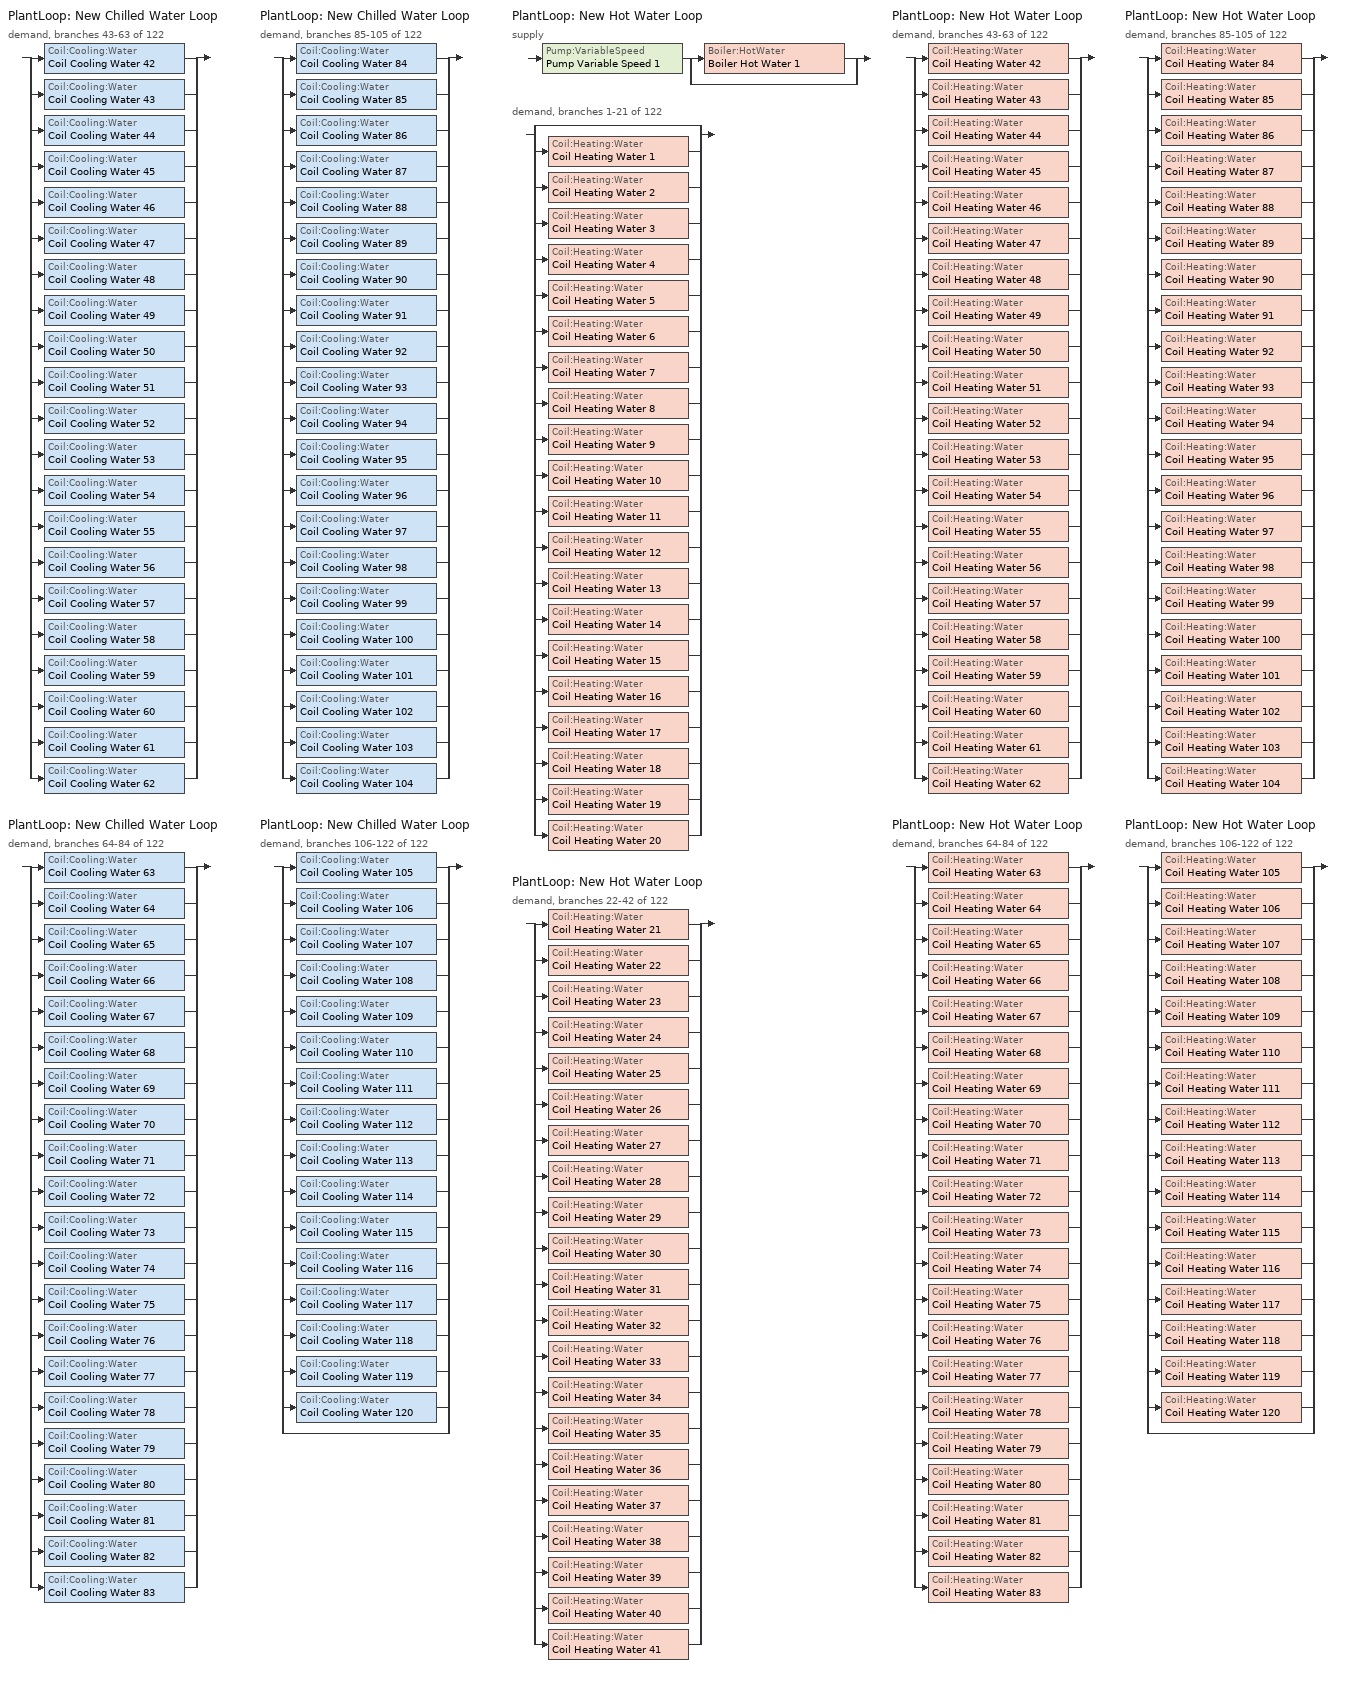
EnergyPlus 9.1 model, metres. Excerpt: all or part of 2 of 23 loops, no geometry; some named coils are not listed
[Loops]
PlantLoop 'New Chilled Water Loop'
 demand, branches 43-63 of 122: split
  | Coil:Cooling:Water 'Coil Cooling Water 42'
  | Coil:Cooling:Water 'Coil Cooling Water 43'
  | Coil:Cooling:Water 'Coil Cooling Water 44'
  | Coil:Cooling:Water 'Coil Cooling Water 45'
  | Coil:Cooling:Water 'Coil Cooling Water 46'
  | Coil:Cooling:Water 'Coil Cooling Water 47'
  | Coil:Cooling:Water 'Coil Cooling Water 48'
  | Coil:Cooling:Water 'Coil Cooling Water 49'
  | Coil:Cooling:Water 'Coil Cooling Water 50'
  | Coil:Cooling:Water 'Coil Cooling Water 51'
  | Coil:Cooling:Water 'Coil Cooling Water 52'
  | Coil:Cooling:Water 'Coil Cooling Water 53'
  | Coil:Cooling:Water 'Coil Cooling Water 54'
  | Coil:Cooling:Water 'Coil Cooling Water 55'
  | Coil:Cooling:Water 'Coil Cooling Water 56'
  | Coil:Cooling:Water 'Coil Cooling Water 57'
  | Coil:Cooling:Water 'Coil Cooling Water 58'
  | Coil:Cooling:Water 'Coil Cooling Water 59'
  | Coil:Cooling:Water 'Coil Cooling Water 60'
  | Coil:Cooling:Water 'Coil Cooling Water 61'
  | Coil:Cooling:Water 'Coil Cooling Water 62'
PlantLoop 'New Chilled Water Loop'
 demand, branches 64-84 of 122: split
  | Coil:Cooling:Water 'Coil Cooling Water 63'
  | Coil:Cooling:Water 'Coil Cooling Water 64'
  | Coil:Cooling:Water 'Coil Cooling Water 65'
  | Coil:Cooling:Water 'Coil Cooling Water 66'
  | Coil:Cooling:Water 'Coil Cooling Water 67'
  | Coil:Cooling:Water 'Coil Cooling Water 68'
  | Coil:Cooling:Water 'Coil Cooling Water 69'
  | Coil:Cooling:Water 'Coil Cooling Water 70'
  | Coil:Cooling:Water 'Coil Cooling Water 71'
  | Coil:Cooling:Water 'Coil Cooling Water 72'
  | Coil:Cooling:Water 'Coil Cooling Water 73'
  | Coil:Cooling:Water 'Coil Cooling Water 74'
  | Coil:Cooling:Water 'Coil Cooling Water 75'
  | Coil:Cooling:Water 'Coil Cooling Water 76'
  | Coil:Cooling:Water 'Coil Cooling Water 77'
  | Coil:Cooling:Water 'Coil Cooling Water 78'
  | Coil:Cooling:Water 'Coil Cooling Water 79'
  | Coil:Cooling:Water 'Coil Cooling Water 80'
  | Coil:Cooling:Water 'Coil Cooling Water 81'
  | Coil:Cooling:Water 'Coil Cooling Water 82'
  | Coil:Cooling:Water 'Coil Cooling Water 83'
PlantLoop 'New Chilled Water Loop'
 demand, branches 85-105 of 122: split
  | Coil:Cooling:Water 'Coil Cooling Water 84'
  | Coil:Cooling:Water 'Coil Cooling Water 85'
  | Coil:Cooling:Water 'Coil Cooling Water 86'
  | Coil:Cooling:Water 'Coil Cooling Water 87'
  | Coil:Cooling:Water 'Coil Cooling Water 88'
  | Coil:Cooling:Water 'Coil Cooling Water 89'
  | Coil:Cooling:Water 'Coil Cooling Water 90'
  | Coil:Cooling:Water 'Coil Cooling Water 91'
  | Coil:Cooling:Water 'Coil Cooling Water 92'
  | Coil:Cooling:Water 'Coil Cooling Water 93'
  | Coil:Cooling:Water 'Coil Cooling Water 94'
  | Coil:Cooling:Water 'Coil Cooling Water 95'
  | Coil:Cooling:Water 'Coil Cooling Water 96'
  | Coil:Cooling:Water 'Coil Cooling Water 97'
  | Coil:Cooling:Water 'Coil Cooling Water 98'
  | Coil:Cooling:Water 'Coil Cooling Water 99'
  | Coil:Cooling:Water 'Coil Cooling Water 100'
  | Coil:Cooling:Water 'Coil Cooling Water 101'
  | Coil:Cooling:Water 'Coil Cooling Water 102'
  | Coil:Cooling:Water 'Coil Cooling Water 103'
  | Coil:Cooling:Water 'Coil Cooling Water 104'
PlantLoop 'New Chilled Water Loop'
 demand, branches 106-122 of 122: split
  | Coil:Cooling:Water 'Coil Cooling Water 105'
  | Coil:Cooling:Water 'Coil Cooling Water 106'
  | Coil:Cooling:Water 'Coil Cooling Water 107'
  | Coil:Cooling:Water 'Coil Cooling Water 108'
  | Coil:Cooling:Water 'Coil Cooling Water 109'
  | Coil:Cooling:Water 'Coil Cooling Water 110'
  | Coil:Cooling:Water 'Coil Cooling Water 111'
  | Coil:Cooling:Water 'Coil Cooling Water 112'
  | Coil:Cooling:Water 'Coil Cooling Water 113'
  | Coil:Cooling:Water 'Coil Cooling Water 114'
  | Coil:Cooling:Water 'Coil Cooling Water 115'
  | Coil:Cooling:Water 'Coil Cooling Water 116'
  | Coil:Cooling:Water 'Coil Cooling Water 117'
  | Coil:Cooling:Water 'Coil Cooling Water 118'
  | Coil:Cooling:Water 'Coil Cooling Water 119'
  | Coil:Cooling:Water 'Coil Cooling Water 120'
  | bypass
PlantLoop 'New Hot Water Loop'
 supply: Pump:VariableSpeed 'Pump Variable Speed 1' > split
  | Boiler:HotWater 'Boiler Hot Water 1'
  | bypass
 demand, branches 1-21 of 122: split
  | bypass
  | Coil:Heating:Water 'Coil Heating Water 1'
  | Coil:Heating:Water 'Coil Heating Water 2'
  | Coil:Heating:Water 'Coil Heating Water 3'
  | Coil:Heating:Water 'Coil Heating Water 4'
  | Coil:Heating:Water 'Coil Heating Water 5'
  | Coil:Heating:Water 'Coil Heating Water 6'
  | Coil:Heating:Water 'Coil Heating Water 7'
  | Coil:Heating:Water 'Coil Heating Water 8'
  | Coil:Heating:Water 'Coil Heating Water 9'
  | Coil:Heating:Water 'Coil Heating Water 10'
  | Coil:Heating:Water 'Coil Heating Water 11'
  | Coil:Heating:Water 'Coil Heating Water 12'
  | Coil:Heating:Water 'Coil Heating Water 13'
  | Coil:Heating:Water 'Coil Heating Water 14'
  | Coil:Heating:Water 'Coil Heating Water 15'
  | Coil:Heating:Water 'Coil Heating Water 16'
  | Coil:Heating:Water 'Coil Heating Water 17'
  | Coil:Heating:Water 'Coil Heating Water 18'
  | Coil:Heating:Water 'Coil Heating Water 19'
  | Coil:Heating:Water 'Coil Heating Water 20'
PlantLoop 'New Hot Water Loop'
 demand, branches 22-42 of 122: split
  | Coil:Heating:Water 'Coil Heating Water 21'
  | Coil:Heating:Water 'Coil Heating Water 22'
  | Coil:Heating:Water 'Coil Heating Water 23'
  | Coil:Heating:Water 'Coil Heating Water 24'
  | Coil:Heating:Water 'Coil Heating Water 25'
  | Coil:Heating:Water 'Coil Heating Water 26'
  | Coil:Heating:Water 'Coil Heating Water 27'
  | Coil:Heating:Water 'Coil Heating Water 28'
  | Coil:Heating:Water 'Coil Heating Water 29'
  | Coil:Heating:Water 'Coil Heating Water 30'
  | Coil:Heating:Water 'Coil Heating Water 31'
  | Coil:Heating:Water 'Coil Heating Water 32'
  | Coil:Heating:Water 'Coil Heating Water 33'
  | Coil:Heating:Water 'Coil Heating Water 34'
  | Coil:Heating:Water 'Coil Heating Water 35'
  | Coil:Heating:Water 'Coil Heating Water 36'
  | Coil:Heating:Water 'Coil Heating Water 37'
  | Coil:Heating:Water 'Coil Heating Water 38'
  | Coil:Heating:Water 'Coil Heating Water 39'
  | Coil:Heating:Water 'Coil Heating Water 40'
  | Coil:Heating:Water 'Coil Heating Water 41'
PlantLoop 'New Hot Water Loop'
 demand, branches 43-63 of 122: split
  | Coil:Heating:Water 'Coil Heating Water 42'
  | Coil:Heating:Water 'Coil Heating Water 43'
  | Coil:Heating:Water 'Coil Heating Water 44'
  | Coil:Heating:Water 'Coil Heating Water 45'
  | Coil:Heating:Water 'Coil Heating Water 46'
  | Coil:Heating:Water 'Coil Heating Water 47'
  | Coil:Heating:Water 'Coil Heating Water 48'
  | Coil:Heating:Water 'Coil Heating Water 49'
  | Coil:Heating:Water 'Coil Heating Water 50'
  | Coil:Heating:Water 'Coil Heating Water 51'
  | Coil:Heating:Water 'Coil Heating Water 52'
  | Coil:Heating:Water 'Coil Heating Water 53'
  | Coil:Heating:Water 'Coil Heating Water 54'
  | Coil:Heating:Water 'Coil Heating Water 55'
  | Coil:Heating:Water 'Coil Heating Water 56'
  | Coil:Heating:Water 'Coil Heating Water 57'
  | Coil:Heating:Water 'Coil Heating Water 58'
  | Coil:Heating:Water 'Coil Heating Water 59'
  | Coil:Heating:Water 'Coil Heating Water 60'
  | Coil:Heating:Water 'Coil Heating Water 61'
  | Coil:Heating:Water 'Coil Heating Water 62'
PlantLoop 'New Hot Water Loop'
 demand, branches 64-84 of 122: split
  | Coil:Heating:Water 'Coil Heating Water 63'
  | Coil:Heating:Water 'Coil Heating Water 64'
  | Coil:Heating:Water 'Coil Heating Water 65'
  | Coil:Heating:Water 'Coil Heating Water 66'
  | Coil:Heating:Water 'Coil Heating Water 67'
  | Coil:Heating:Water 'Coil Heating Water 68'
  | Coil:Heating:Water 'Coil Heating Water 69'
  | Coil:Heating:Water 'Coil Heating Water 70'
  | Coil:Heating:Water 'Coil Heating Water 71'
  | Coil:Heating:Water 'Coil Heating Water 72'
  | Coil:Heating:Water 'Coil Heating Water 73'
  | Coil:Heating:Water 'Coil Heating Water 74'
  | Coil:Heating:Water 'Coil Heating Water 75'
  | Coil:Heating:Water 'Coil Heating Water 76'
  | Coil:Heating:Water 'Coil Heating Water 77'
  | Coil:Heating:Water 'Coil Heating Water 78'
  | Coil:Heating:Water 'Coil Heating Water 79'
  | Coil:Heating:Water 'Coil Heating Water 80'
  | Coil:Heating:Water 'Coil Heating Water 81'
  | Coil:Heating:Water 'Coil Heating Water 82'
  | Coil:Heating:Water 'Coil Heating Water 83'
PlantLoop 'New Hot Water Loop'
 demand, branches 85-105 of 122: split
  | Coil:Heating:Water 'Coil Heating Water 84'
  | Coil:Heating:Water 'Coil Heating Water 85'
  | Coil:Heating:Water 'Coil Heating Water 86'
  | Coil:Heating:Water 'Coil Heating Water 87'
  | Coil:Heating:Water 'Coil Heating Water 88'
  | Coil:Heating:Water 'Coil Heating Water 89'
  | Coil:Heating:Water 'Coil Heating Water 90'
  | Coil:Heating:Water 'Coil Heating Water 91'
  | Coil:Heating:Water 'Coil Heating Water 92'
  | Coil:Heating:Water 'Coil Heating Water 93'
  | Coil:Heating:Water 'Coil Heating Water 94'
  | Coil:Heating:Water 'Coil Heating Water 95'
  | Coil:Heating:Water 'Coil Heating Water 96'
  | Coil:Heating:Water 'Coil Heating Water 97'
  | Coil:Heating:Water 'Coil Heating Water 98'
  | Coil:Heating:Water 'Coil Heating Water 99'
  | Coil:Heating:Water 'Coil Heating Water 100'
  | Coil:Heating:Water 'Coil Heating Water 101'
  | Coil:Heating:Water 'Coil Heating Water 102'
  | Coil:Heating:Water 'Coil Heating Water 103'
  | Coil:Heating:Water 'Coil Heating Water 104'
PlantLoop 'New Hot Water Loop'
 demand, branches 106-122 of 122: split
  | Coil:Heating:Water 'Coil Heating Water 105'
  | Coil:Heating:Water 'Coil Heating Water 106'
  | Coil:Heating:Water 'Coil Heating Water 107'
  | Coil:Heating:Water 'Coil Heating Water 108'
  | Coil:Heating:Water 'Coil Heating Water 109'
  | Coil:Heating:Water 'Coil Heating Water 110'
  | Coil:Heating:Water 'Coil Heating Water 111'
  | Coil:Heating:Water 'Coil Heating Water 112'
  | Coil:Heating:Water 'Coil Heating Water 113'
  | Coil:Heating:Water 'Coil Heating Water 114'
  | Coil:Heating:Water 'Coil Heating Water 115'
  | Coil:Heating:Water 'Coil Heating Water 116'
  | Coil:Heating:Water 'Coil Heating Water 117'
  | Coil:Heating:Water 'Coil Heating Water 118'
  | Coil:Heating:Water 'Coil Heating Water 119'
  | Coil:Heating:Water 'Coil Heating Water 120'
  | bypass
[Fan:OnOff] Availability Schedule=Always On Discrete; Fan Total Efficiency=0.5; Pressure Rise {Pa}=286.187; Maximum Flow Rate {m3/s}=Autosize; Motor Efficiency=0.9; Motor In Airstream Fraction=1
Name | Fan Power Ratio Function of Speed Ratio Curve | Fan Efficiency Ratio Function of Speed Ratio Curve
Fan On Off 58 | Fan On Off Power Curve 57 | Fan On Off Efficiency Curve 57
Fan On Off 96 | Fan On Off Power Curve 95 | Fan On Off Efficiency Curve 95
Fan On Off 49 | Fan On Off Power Curve 48 | Fan On Off Efficiency Curve 48
Fan On Off 93 | Fan On Off Power Curve 92 | Fan On Off Efficiency Curve 92
Fan On Off 92 | Fan On Off Power Curve 91 | Fan On Off Efficiency Curve 91
Fan On Off 89 | Fan On Off Power Curve 88 | Fan On Off Efficiency Curve 88
Fan On Off 83 | Fan On Off Power Curve 82 | Fan On Off Efficiency Curve 82
Fan On Off 77 | Fan On Off Power Curve 76 | Fan On Off Efficiency Curve 76
Fan On Off 81 | Fan On Off Power Curve 80 | Fan On Off Efficiency Curve 80
Fan On Off 80 | Fan On Off Power Curve 79 | Fan On Off Efficiency Curve 79
Fan On Off 75 | Fan On Off Power Curve 74 | Fan On Off Efficiency Curve 74
Fan On Off 76 | Fan On Off Power Curve 75 | Fan On Off Efficiency Curve 75
Fan On Off 57 | Fan On Off Power Curve 56 | Fan On Off Efficiency Curve 56
Fan On Off 78 | Fan On Off Power Curve 77 | Fan On Off Efficiency Curve 77
Fan On Off 94 | Fan On Off Power Curve 93 | Fan On Off Efficiency Curve 93
Fan On Off 86 | Fan On Off Power Curve 85 | Fan On Off Efficiency Curve 85
Fan On Off 84 | Fan On Off Power Curve 83 | Fan On Off Efficiency Curve 83
Fan On Off 74 | Fan On Off Power Curve 73 | Fan On Off Efficiency Curve 73
Fan On Off 71 | Fan On Off Power Curve 70 | Fan On Off Efficiency Curve 70
Fan On Off 79 | Fan On Off Power Curve 78 | Fan On Off Efficiency Curve 78
Fan On Off 63 | Fan On Off Power Curve 62 | Fan On Off Efficiency Curve 62
Fan On Off 99 | Fan On Off Power Curve 98 | Fan On Off Efficiency Curve 98
Fan On Off 65 | Fan On Off Power Curve 64 | Fan On Off Efficiency Curve 64
Fan On Off 100 | Fan On Off Power Curve 99 | Fan On Off Efficiency Curve 99
Fan On Off 82 | Fan On Off Power Curve 81 | Fan On Off Efficiency Curve 81
Fan On Off 50 | Fan On Off Power Curve 49 | Fan On Off Efficiency Curve 49
Fan On Off 64 | Fan On Off Power Curve 63 | Fan On Off Efficiency Curve 63
Fan On Off 62 | Fan On Off Power Curve 61 | Fan On Off Efficiency Curve 61
Fan On Off 85 | Fan On Off Power Curve 84 | Fan On Off Efficiency Curve 84
Fan On Off 61 | Fan On Off Power Curve 60 | Fan On Off Efficiency Curve 60
Fan On Off 60 | Fan On Off Power Curve 59 | Fan On Off Efficiency Curve 59
Fan On Off 59 | Fan On Off Power Curve 58 | Fan On Off Efficiency Curve 58
Fan On Off 72 | Fan On Off Power Curve 71 | Fan On Off Efficiency Curve 71
Fan On Off 56 | Fan On Off Power Curve 55 | Fan On Off Efficiency Curve 55
Fan On Off 53 | Fan On Off Power Curve 52 | Fan On Off Efficiency Curve 52
Fan On Off 51 | Fan On Off Power Curve 50 | Fan On Off Efficiency Curve 50
Fan On Off 46 | Fan On Off Power Curve 45 | Fan On Off Efficiency Curve 45
Fan On Off 98 | Fan On Off Power Curve 97 | Fan On Off Efficiency Curve 97
Fan On Off 48 | Fan On Off Power Curve 47 | Fan On Off Efficiency Curve 47
Fan On Off 73 | Fan On Off Power Curve 72 | Fan On Off Efficiency Curve 72
Fan On Off 68 | Fan On Off Power Curve 67 | Fan On Off Efficiency Curve 67
Fan On Off 47 | Fan On Off Power Curve 46 | Fan On Off Efficiency Curve 46
Fan On Off 45 | Fan On Off Power Curve 44 | Fan On Off Efficiency Curve 44
Fan On Off 33 | Fan On Off Power Curve 32 | Fan On Off Efficiency Curve 32
Fan On Off 43 | Fan On Off Power Curve 42 | Fan On Off Efficiency Curve 42
Fan On Off 42 | Fan On Off Power Curve 41 | Fan On Off Efficiency Curve 41
Fan On Off 38 | Fan On Off Power Curve 37 | Fan On Off Efficiency Curve 37
Fan On Off 37 | Fan On Off Power Curve 36 | Fan On Off Efficiency Curve 36
Fan On Off 39 | Fan On Off Power Curve 38 | Fan On Off Efficiency Curve 38
Fan On Off 36 | Fan On Off Power Curve 35 | Fan On Off Efficiency Curve 35
Fan On Off 44 | Fan On Off Power Curve 43 | Fan On Off Efficiency Curve 43
Fan On Off 26 | Fan On Off Power Curve 25 | Fan On Off Efficiency Curve 25
Fan On Off 22 | Fan On Off Power Curve 21 | Fan On Off Efficiency Curve 21
Fan On Off 34 | Fan On Off Power Curve 33 | Fan On Off Efficiency Curve 33
Fan On Off 97 | Fan On Off Power Curve 96 | Fan On Off Efficiency Curve 96
Fan On Off 32 | Fan On Off Power Curve 31 | Fan On Off Efficiency Curve 31
Fan On Off 88 | Fan On Off Power Curve 87 | Fan On Off Efficiency Curve 87
Fan On Off 31 | Fan On Off Power Curve 30 | Fan On Off Efficiency Curve 30
Fan On Off 29 | Fan On Off Power Curve 28 | Fan On Off Efficiency Curve 28
Fan On Off 28 | Fan On Off Power Curve 27 | Fan On Off Efficiency Curve 27
Fan On Off 27 | Fan On Off Power Curve 26 | Fan On Off Efficiency Curve 26
Fan On Off 25 | Fan On Off Power Curve 24 | Fan On Off Efficiency Curve 24
Fan On Off 91 | Fan On Off Power Curve 90 | Fan On Off Efficiency Curve 90
Fan On Off 24 | Fan On Off Power Curve 23 | Fan On Off Efficiency Curve 23
Fan On Off 41 | Fan On Off Power Curve 40 | Fan On Off Efficiency Curve 40
Fan On Off 67 | Fan On Off Power Curve 66 | Fan On Off Efficiency Curve 66
Fan On Off 35 | Fan On Off Power Curve 34 | Fan On Off Efficiency Curve 34
Fan On Off 70 | Fan On Off Power Curve 69 | Fan On Off Efficiency Curve 69
Fan On Off 23 | Fan On Off Power Curve 22 | Fan On Off Efficiency Curve 22
Fan On Off 66 | Fan On Off Power Curve 65 | Fan On Off Efficiency Curve 65
Fan On Off 30 | Fan On Off Power Curve 29 | Fan On Off Efficiency Curve 29
Fan On Off 95 | Fan On Off Power Curve 94 | Fan On Off Efficiency Curve 94
Fan On Off 87 | Fan On Off Power Curve 86 | Fan On Off Efficiency Curve 86
Fan On Off 55 | Fan On Off Power Curve 54 | Fan On Off Efficiency Curve 54
Fan On Off 52 | Fan On Off Power Curve 51 | Fan On Off Efficiency Curve 51
Fan On Off 90 | Fan On Off Power Curve 89 | Fan On Off Efficiency Curve 89
Fan On Off 54 | Fan On Off Power Curve 53 | Fan On Off Efficiency Curve 53
Fan On Off 69 | Fan On Off Power Curve 68 | Fan On Off Efficiency Curve 68
Fan On Off 40 | Fan On Off Power Curve 39 | Fan On Off Efficiency Curve 39
[Coil:Cooling:Water] Availability Schedule=Always On Discrete; Design Water Flow Rate {m3/s}=Autosize; Design Air Flow Rate {m3/s}=Autosize; Design Inlet Water Temperature {C}=Autosize; Design Inlet Air Temperature {C}=Autosize; Design Outlet Air Temperature {C}=Autosize; Design Inlet Air Humidity Ratio {kgWater/kgDryAir}=Autosize; Design Outlet Air Humidity Ratio {kgWater/kgDryAir}=Autosize; Type of Analysis=SimpleAnalysis; Heat Exchanger Configuration=CrossFlow
Coil Cooling Water 78; Coil Cooling Water 116; Coil Cooling Water 69; Coil Cooling Water 113; Coil Cooling Water 112; Coil Cooling Water 109; Coil Cooling Water 103; Coil Cooling Water 97; Coil Cooling Water 101; Coil Cooling Water 100; Coil Cooling Water 95; Coil Cooling Water 96; Coil Cooling Water 77; Coil Cooling Water 98; Coil Cooling Water 114; Coil Cooling Water 106; Coil Cooling Water 104; Coil Cooling Water 94; Coil Cooling Water 91; Coil Cooling Water 99; Coil Cooling Water 83; Coil Cooling Water 119; Coil Cooling Water 85; Coil Cooling Water 120; Coil Cooling Water 102; Coil Cooling Water 70; Coil Cooling Water 84; Coil Cooling Water 82; Coil Cooling Water 105; Coil Cooling Water 81; Coil Cooling Water 80; Coil Cooling Water 79; Coil Cooling Water 92; Coil Cooling Water 76; Coil Cooling Water 73; Coil Cooling Water 71; Coil Cooling Water 66; Coil Cooling Water 118; Coil Cooling Water 68; Coil Cooling Water 93; Coil Cooling Water 88; Coil Cooling Water 67; Coil Cooling Water 65; Coil Cooling Water 53; Coil Cooling Water 63; Coil Cooling Water 62; Coil Cooling Water 58; Coil Cooling Water 57; Coil Cooling Water 59; Coil Cooling Water 56; Coil Cooling Water 64; Coil Cooling Water 46; Coil Cooling Water 42; Coil Cooling Water 54; Coil Cooling Water 117; Coil Cooling Water 52; Coil Cooling Water 108; Coil Cooling Water 51; Coil Cooling Water 49; Coil Cooling Water 48; Coil Cooling Water 47; Coil Cooling Water 45; Coil Cooling Water 111; Coil Cooling Water 44; Coil Cooling Water 61; Coil Cooling Water 87; Coil Cooling Water 55; Coil Cooling Water 90; Coil Cooling Water 43; Coil Cooling Water 86; Coil Cooling Water 50; Coil Cooling Water 115; Coil Cooling Water 107; Coil Cooling Water 75; Coil Cooling Water 72; Coil Cooling Water 110; Coil Cooling Water 74; Coil Cooling Water 89; Coil Cooling Water 60
[Coil:Heating:Water] Availability Schedule=Always On Discrete; U-Factor Times Area Value {W/K}=Autosize; Maximum Water Flow Rate {m3/s}=Autosize; Performance Input Method=UFactorTimesAreaAndDesignWaterFlowRate; Rated Capacity {W}=Autosize; Rated Inlet Water Temperature {C}=82.2; Rated Inlet Air Temperature {C}=16.6; Rated Outlet Water Temperature {C}=71.1; Rated Outlet Air Temperature {C}=32.2; Rated Ratio for Air and Water Convection=0.5
Coil Heating Water 78; Coil Heating Water 116; Coil Heating Water 69; Coil Heating Water 113; Coil Heating Water 112; Coil Heating Water 109; Coil Heating Water 103; Coil Heating Water 97; Coil Heating Water 101; Coil Heating Water 100; Coil Heating Water 95; Coil Heating Water 96; Coil Heating Water 77; Coil Heating Water 98; Coil Heating Water 114; Coil Heating Water 106; Coil Heating Water 104; Coil Heating Water 94; Coil Heating Water 91; Coil Heating Water 99; Coil Heating Water 83; Coil Heating Water 119; Coil Heating Water 85; Coil Heating Water 120; Coil Heating Water 102; Coil Heating Water 70; Coil Heating Water 28; Coil Heating Water 84; Coil Heating Water 29; Coil Heating Water 82; Coil Heating Water 105; Coil Heating Water 81; Coil Heating Water 80; Coil Heating Water 79; Coil Heating Water 92; Coil Heating Water 76; Coil Heating Water 73; Coil Heating Water 71; Coil Heating Water 66; Coil Heating Water 118; Coil Heating Water 68; Coil Heating Water 93; Coil Heating Water 88; Coil Heating Water 67; Coil Heating Water 65; Coil Heating Water 53; Coil Heating Water 63; Coil Heating Water 62; Coil Heating Water 58; Coil Heating Water 57; Coil Heating Water 59; Coil Heating Water 56; Coil Heating Water 64; Coil Heating Water 46; Coil Heating Water 42; Coil Heating Water 54; Coil Heating Water 117; Coil Heating Water 52; Coil Heating Water 108; Coil Heating Water 51; Coil Heating Water 49; Coil Heating Water 48; Coil Heating Water 47; Coil Heating Water 45; Coil Heating Water 111; Coil Heating Water 44; Coil Heating Water 61; Coil Heating Water 35; Coil Heating Water 87; Coil Heating Water 55; Coil Heating Water 90; Coil Heating Water 43; Coil Heating Water 40; Coil Heating Water 86; Coil Heating Water 38; Coil Heating Water 31; Coil Heating Water 50; Coil Heating Water 37; Coil Heating Water 115; Coil Heating Water 39; Coil Heating Water 36; Coil Heating Water 107; Coil Heating Water 75; Coil Heating Water 72; Coil Heating Water 34; Coil Heating Water 33; Coil Heating Water 41; Coil Heating Water 32; Coil Heating Water 30; Coil Heating Water 110; Coil Heating Water 27; Coil Heating Water 26; Coil Heating Water 74; Coil Heating Water 24; Coil Heating Water 25; Coil Heating Water 89; Coil Heating Water 60; Coil Heating Water 23; Coil Heating Water 22; Coil Heating Water 21
[ZoneHVAC:FourPipeFanCoil] Availability Schedule=Always On Discrete; Capacity Control Method=CyclingFan; Maximum Supply Air Flow Rate {m3/s}=Autosize; Maximum Outdoor Air Flow Rate {m3/s}=0; Maximum Cold Water Flow Rate {m3/s}=Autosize; Maximum Hot Water Flow Rate {m3/s}=Autosize; Minimum Supply Air Temperature in Cooling Mode {C}=Autosize; Maximum Supply Air Temperature in Heating Mode {C}=Autosize
Name | Supply Air Fan | Cooling Coil | Heating Coil
Zone HVAC Four Pipe Fan Coil 58 | Fan On Off 58 | Coil Cooling Water 78 | Coil Heating Water 78
Zone HVAC Four Pipe Fan Coil 96 | Fan On Off 96 | Coil Cooling Water 116 | Coil Heating Water 116
Zone HVAC Four Pipe Fan Coil 49 | Fan On Off 49 | Coil Cooling Water 69 | Coil Heating Water 69
Zone HVAC Four Pipe Fan Coil 93 | Fan On Off 93 | Coil Cooling Water 113 | Coil Heating Water 113
Zone HVAC Four Pipe Fan Coil 92 | Fan On Off 92 | Coil Cooling Water 112 | Coil Heating Water 112
Zone HVAC Four Pipe Fan Coil 89 | Fan On Off 89 | Coil Cooling Water 109 | Coil Heating Water 109
Zone HVAC Four Pipe Fan Coil 83 | Fan On Off 83 | Coil Cooling Water 103 | Coil Heating Water 103
Zone HVAC Four Pipe Fan Coil 77 | Fan On Off 77 | Coil Cooling Water 97 | Coil Heating Water 97
Zone HVAC Four Pipe Fan Coil 81 | Fan On Off 81 | Coil Cooling Water 101 | Coil Heating Water 101
Zone HVAC Four Pipe Fan Coil 80 | Fan On Off 80 | Coil Cooling Water 100 | Coil Heating Water 100
Zone HVAC Four Pipe Fan Coil 75 | Fan On Off 75 | Coil Cooling Water 95 | Coil Heating Water 95
Zone HVAC Four Pipe Fan Coil 76 | Fan On Off 76 | Coil Cooling Water 96 | Coil Heating Water 96
Zone HVAC Four Pipe Fan Coil 57 | Fan On Off 57 | Coil Cooling Water 77 | Coil Heating Water 77
Zone HVAC Four Pipe Fan Coil 78 | Fan On Off 78 | Coil Cooling Water 98 | Coil Heating Water 98
Zone HVAC Four Pipe Fan Coil 94 | Fan On Off 94 | Coil Cooling Water 114 | Coil Heating Water 114
Zone HVAC Four Pipe Fan Coil 86 | Fan On Off 86 | Coil Cooling Water 106 | Coil Heating Water 106
Zone HVAC Four Pipe Fan Coil 84 | Fan On Off 84 | Coil Cooling Water 104 | Coil Heating Water 104
Zone HVAC Four Pipe Fan Coil 74 | Fan On Off 74 | Coil Cooling Water 94 | Coil Heating Water 94
Zone HVAC Four Pipe Fan Coil 71 | Fan On Off 71 | Coil Cooling Water 91 | Coil Heating Water 91
Zone HVAC Four Pipe Fan Coil 79 | Fan On Off 79 | Coil Cooling Water 99 | Coil Heating Water 99
Zone HVAC Four Pipe Fan Coil 63 | Fan On Off 63 | Coil Cooling Water 83 | Coil Heating Water 83
Zone HVAC Four Pipe Fan Coil 99 | Fan On Off 99 | Coil Cooling Water 119 | Coil Heating Water 119
Zone HVAC Four Pipe Fan Coil 65 | Fan On Off 65 | Coil Cooling Water 85 | Coil Heating Water 85
Zone HVAC Four Pipe Fan Coil 100 | Fan On Off 100 | Coil Cooling Water 120 | Coil Heating Water 120
Zone HVAC Four Pipe Fan Coil 82 | Fan On Off 82 | Coil Cooling Water 102 | Coil Heating Water 102
Zone HVAC Four Pipe Fan Coil 50 | Fan On Off 50 | Coil Cooling Water 70 | Coil Heating Water 70
Zone HVAC Four Pipe Fan Coil 64 | Fan On Off 64 | Coil Cooling Water 84 | Coil Heating Water 84
Zone HVAC Four Pipe Fan Coil 62 | Fan On Off 62 | Coil Cooling Water 82 | Coil Heating Water 82
Zone HVAC Four Pipe Fan Coil 85 | Fan On Off 85 | Coil Cooling Water 105 | Coil Heating Water 105
Zone HVAC Four Pipe Fan Coil 61 | Fan On Off 61 | Coil Cooling Water 81 | Coil Heating Water 81
Zone HVAC Four Pipe Fan Coil 60 | Fan On Off 60 | Coil Cooling Water 80 | Coil Heating Water 80
Zone HVAC Four Pipe Fan Coil 59 | Fan On Off 59 | Coil Cooling Water 79 | Coil Heating Water 79
Zone HVAC Four Pipe Fan Coil 72 | Fan On Off 72 | Coil Cooling Water 92 | Coil Heating Water 92
Zone HVAC Four Pipe Fan Coil 56 | Fan On Off 56 | Coil Cooling Water 76 | Coil Heating Water 76
Zone HVAC Four Pipe Fan Coil 53 | Fan On Off 53 | Coil Cooling Water 73 | Coil Heating Water 73
Zone HVAC Four Pipe Fan Coil 51 | Fan On Off 51 | Coil Cooling Water 71 | Coil Heating Water 71
Zone HVAC Four Pipe Fan Coil 46 | Fan On Off 46 | Coil Cooling Water 66 | Coil Heating Water 66
Zone HVAC Four Pipe Fan Coil 98 | Fan On Off 98 | Coil Cooling Water 118 | Coil Heating Water 118
Zone HVAC Four Pipe Fan Coil 48 | Fan On Off 48 | Coil Cooling Water 68 | Coil Heating Water 68
Zone HVAC Four Pipe Fan Coil 73 | Fan On Off 73 | Coil Cooling Water 93 | Coil Heating Water 93
Zone HVAC Four Pipe Fan Coil 68 | Fan On Off 68 | Coil Cooling Water 88 | Coil Heating Water 88
Zone HVAC Four Pipe Fan Coil 47 | Fan On Off 47 | Coil Cooling Water 67 | Coil Heating Water 67
Zone HVAC Four Pipe Fan Coil 45 | Fan On Off 45 | Coil Cooling Water 65 | Coil Heating Water 65
Zone HVAC Four Pipe Fan Coil 33 | Fan On Off 33 | Coil Cooling Water 53 | Coil Heating Water 53
Zone HVAC Four Pipe Fan Coil 43 | Fan On Off 43 | Coil Cooling Water 63 | Coil Heating Water 63
Zone HVAC Four Pipe Fan Coil 42 | Fan On Off 42 | Coil Cooling Water 62 | Coil Heating Water 62
Zone HVAC Four Pipe Fan Coil 38 | Fan On Off 38 | Coil Cooling Water 58 | Coil Heating Water 58
Zone HVAC Four Pipe Fan Coil 37 | Fan On Off 37 | Coil Cooling Water 57 | Coil Heating Water 57
Zone HVAC Four Pipe Fan Coil 39 | Fan On Off 39 | Coil Cooling Water 59 | Coil Heating Water 59
Zone HVAC Four Pipe Fan Coil 36 | Fan On Off 36 | Coil Cooling Water 56 | Coil Heating Water 56
Zone HVAC Four Pipe Fan Coil 44 | Fan On Off 44 | Coil Cooling Water 64 | Coil Heating Water 64
Zone HVAC Four Pipe Fan Coil 26 | Fan On Off 26 | Coil Cooling Water 46 | Coil Heating Water 46
Zone HVAC Four Pipe Fan Coil 22 | Fan On Off 22 | Coil Cooling Water 42 | Coil Heating Water 42
Zone HVAC Four Pipe Fan Coil 34 | Fan On Off 34 | Coil Cooling Water 54 | Coil Heating Water 54
Zone HVAC Four Pipe Fan Coil 97 | Fan On Off 97 | Coil Cooling Water 117 | Coil Heating Water 117
Zone HVAC Four Pipe Fan Coil 32 | Fan On Off 32 | Coil Cooling Water 52 | Coil Heating Water 52
Zone HVAC Four Pipe Fan Coil 88 | Fan On Off 88 | Coil Cooling Water 108 | Coil Heating Water 108
Zone HVAC Four Pipe Fan Coil 31 | Fan On Off 31 | Coil Cooling Water 51 | Coil Heating Water 51
Zone HVAC Four Pipe Fan Coil 29 | Fan On Off 29 | Coil Cooling Water 49 | Coil Heating Water 49
Zone HVAC Four Pipe Fan Coil 28 | Fan On Off 28 | Coil Cooling Water 48 | Coil Heating Water 48
Zone HVAC Four Pipe Fan Coil 27 | Fan On Off 27 | Coil Cooling Water 47 | Coil Heating Water 47
Zone HVAC Four Pipe Fan Coil 25 | Fan On Off 25 | Coil Cooling Water 45 | Coil Heating Water 45
Zone HVAC Four Pipe Fan Coil 91 | Fan On Off 91 | Coil Cooling Water 111 | Coil Heating Water 111
Zone HVAC Four Pipe Fan Coil 24 | Fan On Off 24 | Coil Cooling Water 44 | Coil Heating Water 44
Zone HVAC Four Pipe Fan Coil 41 | Fan On Off 41 | Coil Cooling Water 61 | Coil Heating Water 61
Zone HVAC Four Pipe Fan Coil 67 | Fan On Off 67 | Coil Cooling Water 87 | Coil Heating Water 87
Zone HVAC Four Pipe Fan Coil 35 | Fan On Off 35 | Coil Cooling Water 55 | Coil Heating Water 55
Zone HVAC Four Pipe Fan Coil 70 | Fan On Off 70 | Coil Cooling Water 90 | Coil Heating Water 90
Zone HVAC Four Pipe Fan Coil 23 | Fan On Off 23 | Coil Cooling Water 43 | Coil Heating Water 43
Zone HVAC Four Pipe Fan Coil 66 | Fan On Off 66 | Coil Cooling Water 86 | Coil Heating Water 86
Zone HVAC Four Pipe Fan Coil 30 | Fan On Off 30 | Coil Cooling Water 50 | Coil Heating Water 50
Zone HVAC Four Pipe Fan Coil 95 | Fan On Off 95 | Coil Cooling Water 115 | Coil Heating Water 115
Zone HVAC Four Pipe Fan Coil 87 | Fan On Off 87 | Coil Cooling Water 107 | Coil Heating Water 107
Zone HVAC Four Pipe Fan Coil 55 | Fan On Off 55 | Coil Cooling Water 75 | Coil Heating Water 75
Zone HVAC Four Pipe Fan Coil 52 | Fan On Off 52 | Coil Cooling Water 72 | Coil Heating Water 72
Zone HVAC Four Pipe Fan Coil 90 | Fan On Off 90 | Coil Cooling Water 110 | Coil Heating Water 110
Zone HVAC Four Pipe Fan Coil 54 | Fan On Off 54 | Coil Cooling Water 74 | Coil Heating Water 74
Zone HVAC Four Pipe Fan Coil 69 | Fan On Off 69 | Coil Cooling Water 89 | Coil Heating Water 89
Zone HVAC Four Pipe Fan Coil 40 | Fan On Off 40 | Coil Cooling Water 60 | Coil Heating Water 60
[SetpointManager:Scheduled]
Setpoint Manager Scheduled 1: Control Variable=Temperature; Schedule=AEDG HW-Loop-Temp-Schedule
[PlantLoop]
New Hot Water Loop: Fluid Type=Water; Plant Equipment Operation Scheme=New Hot Water Loop Operation Schemes; Maximum Loop Temperature {C}=100; Minimum Loop Temperature {C}=10; Maximum Loop Flow Rate {m3/s}=Autosize; Minimum Loop Flow Rate {m3/s}=0; Plant Loop Volume {m3}=Autocalculate; Load Distribution Scheme=Optimal; Plant Loop Demand Calculation Scheme=SingleSetpoint
[Sizing:Plant]
New Hot Water Loop: Loop Type=Heating; Design Loop Exit Temperature {C}=82; Loop Design Temperature Difference {deltaC}=11; Sizing Option=NonCoincident; Zone Timesteps in Averaging Window=1; Coincident Sizing Factor Mode=None
[Pump:VariableSpeed]
Pump Variable Speed 1: Design Maximum Flow Rate {m3/s}=Autosize; Design Pump Head {Pa}=119563; Design Power Consumption {W}=Autosize; Motor Efficiency=0.9; Fraction of Motor Inefficiencies to Fluid Stream=0; Coefficient 1 of the Part Load Performance Curve=0; Coefficient 2 of the Part Load Performance Curve=0.0216; Coefficient 3 of the Part Load Performance Curve=-0.0325; Coefficient 4 of the Part Load Performance Curve=1.0095; Design Minimum Flow Rate {m3/s}=0; Pump Control Type=Intermittent; Skin Loss Radiative Fraction=0.5; Design Power Sizing Method=PowerPerFlowPerPressure; Design Electric Power per Unit Flow Rate {W/(m3/s)}=348701.1; Design Shaft Power per Unit Flow Rate per Unit Head {W/((m3/s)-Pa)}=1.28205; Design Minimum Flow Rate Fraction=0
[PlantEquipmentOperationSchemes]
New Hot Water Loop Operation Schemes: Control Scheme 1=New Hot Water Loop Heating Operation Scheme; Control Scheme 1 Schedule=Always On Discrete
[PlantEquipmentList]
New Hot Water Loop Heating Equipment List: Boiler Hot Water 1
[Boiler:HotWater]
Boiler Hot Water 1: Fuel Type=NaturalGas; Nominal Capacity {W}=Autosize; Nominal Thermal Efficiency=0.9; Design Water Flow Rate {m3/s}=Autosize; Minimum Part Load Ratio=0; Maximum Part Load Ratio=1; Optimum Part Load Ratio=1; Water Outlet Upper Temperature Limit {C}=99; Boiler Flow Mode=ConstantFlow; Parasitic Electric Load {W}=0; Sizing Factor=1
[PlantEquipmentOperation:HeatingLoad]
New Hot Water Loop Heating Operation Scheme: Load Range 1 Lower Limit {W}=0; Load Range 1 Upper Limit {W}=1000000000; Range 1 Equipment List=New Hot Water Loop Heating Equipment List
[Schedule:Day:Interval]
AEDG HW-Loop-Temp-Schedule All Days: No, 24:00, 67
[Schedule:Week:Daily]
AEDG HW-Loop-Temp-Schedule Week Rule - Jan1-Dec31: AEDG HW-Loop-Temp-Schedule All Days, AEDG HW-Loop-Temp-Schedule All Days, AEDG HW-Loop-Temp-Schedule All Days, AEDG HW-Loop-Temp-Schedule All Days, AEDG HW-Loop-Temp-Schedule All Days, AEDG HW-Loop-Temp-Schedule All Days, AEDG HW-Loop-Temp-Schedule All Days, AEDG HW-Loop-Temp-Schedule All Days, AEDG HW-Loop-Temp-Schedule All Days, AEDG HW-Loop-Temp-Schedule All Days, AEDG HW-Loop-Temp-Schedule All Days, AEDG HW-Loop-Temp-Schedule All Days
[Schedule:Year]
AEDG HW-Loop-Temp-Schedule: AEDG HW-Loop-Temp-Schedule Week Rule - Jan1-Dec31, 1, 1, 12, 31
[Schedule:Constant]
Always On Discrete: OnOff, 1
[Curve:Exponent] Coefficient1 Constant=1; Coefficient2 Constant=0; Coefficient3 Constant=0; Minimum Value of x=0; Maximum Value of x=1
Fan On Off Power Curve 57; Fan On Off Power Curve 95; Fan On Off Power Curve 48; Fan On Off Power Curve 92; Fan On Off Power Curve 91; Fan On Off Power Curve 88; Fan On Off Power Curve 82; Fan On Off Power Curve 76; Fan On Off Power Curve 80; Fan On Off Power Curve 79; Fan On Off Power Curve 74; Fan On Off Power Curve 75; Fan On Off Power Curve 56; Fan On Off Power Curve 77; Fan On Off Power Curve 93; Fan On Off Power Curve 85; Fan On Off Power Curve 83; Fan On Off Power Curve 73; Fan On Off Power Curve 70; Fan On Off Power Curve 78; Fan On Off Power Curve 62; Fan On Off Power Curve 98; Fan On Off Power Curve 64; Fan On Off Power Curve 99; Fan On Off Power Curve 81; Fan On Off Power Curve 49; Fan On Off Power Curve 63; Fan On Off Power Curve 61; Fan On Off Power Curve 84; Fan On Off Power Curve 60; Fan On Off Power Curve 59; Fan On Off Power Curve 58; Fan On Off Power Curve 71; Fan On Off Power Curve 55; Fan On Off Power Curve 52; Fan On Off Power Curve 50; Fan On Off Power Curve 45; Fan On Off Power Curve 97; Fan On Off Power Curve 47; Fan On Off Power Curve 72; Fan On Off Power Curve 67; Fan On Off Power Curve 46; Fan On Off Power Curve 44; Fan On Off Power Curve 32; Fan On Off Power Curve 42; Fan On Off Power Curve 41; Fan On Off Power Curve 37; Fan On Off Power Curve 36; Fan On Off Power Curve 38; Fan On Off Power Curve 35; Fan On Off Power Curve 43; Fan On Off Power Curve 25; Fan On Off Power Curve 21; Fan On Off Power Curve 33; Fan On Off Power Curve 96; Fan On Off Power Curve 31; Fan On Off Power Curve 87; Fan On Off Power Curve 30; Fan On Off Power Curve 28; Fan On Off Power Curve 27; Fan On Off Power Curve 26; Fan On Off Power Curve 24; Fan On Off Power Curve 90; Fan On Off Power Curve 23; Fan On Off Power Curve 40; Fan On Off Power Curve 66; Fan On Off Power Curve 34; Fan On Off Power Curve 69; Fan On Off Power Curve 22; Fan On Off Power Curve 65; Fan On Off Power Curve 29; Fan On Off Power Curve 94; Fan On Off Power Curve 86; Fan On Off Power Curve 54; Fan On Off Power Curve 51; Fan On Off Power Curve 89; Fan On Off Power Curve 53; Fan On Off Power Curve 68; Fan On Off Power Curve 39
[Curve:Cubic] Coefficient1 Constant=1; Coefficient2 x=0; Coefficient3 x**2=0; Coefficient4 x**3=0; Minimum Value of x=0; Maximum Value of x=1
Fan On Off Efficiency Curve 57; Fan On Off Efficiency Curve 95; Fan On Off Efficiency Curve 48; Fan On Off Efficiency Curve 92; Fan On Off Efficiency Curve 91; Fan On Off Efficiency Curve 88; Fan On Off Efficiency Curve 82; Fan On Off Efficiency Curve 76; Fan On Off Efficiency Curve 80; Fan On Off Efficiency Curve 79; Fan On Off Efficiency Curve 74; Fan On Off Efficiency Curve 75; Fan On Off Efficiency Curve 56; Fan On Off Efficiency Curve 77; Fan On Off Efficiency Curve 93; Fan On Off Efficiency Curve 85; Fan On Off Efficiency Curve 83; Fan On Off Efficiency Curve 73; Fan On Off Efficiency Curve 70; Fan On Off Efficiency Curve 78; Fan On Off Efficiency Curve 62; Fan On Off Efficiency Curve 98; Fan On Off Efficiency Curve 64; Fan On Off Efficiency Curve 99; Fan On Off Efficiency Curve 81; Fan On Off Efficiency Curve 49; Fan On Off Efficiency Curve 63; Fan On Off Efficiency Curve 61; Fan On Off Efficiency Curve 84; Fan On Off Efficiency Curve 60; Fan On Off Efficiency Curve 59; Fan On Off Efficiency Curve 58; Fan On Off Efficiency Curve 71; Fan On Off Efficiency Curve 55; Fan On Off Efficiency Curve 52; Fan On Off Efficiency Curve 50; Fan On Off Efficiency Curve 45; Fan On Off Efficiency Curve 97; Fan On Off Efficiency Curve 47; Fan On Off Efficiency Curve 72; Fan On Off Efficiency Curve 67; Fan On Off Efficiency Curve 46; Fan On Off Efficiency Curve 44; Fan On Off Efficiency Curve 32; Fan On Off Efficiency Curve 42; Fan On Off Efficiency Curve 41; Fan On Off Efficiency Curve 37; Fan On Off Efficiency Curve 36; Fan On Off Efficiency Curve 38; Fan On Off Efficiency Curve 35; Fan On Off Efficiency Curve 43; Fan On Off Efficiency Curve 25; Fan On Off Efficiency Curve 21; Fan On Off Efficiency Curve 33; Fan On Off Efficiency Curve 96; Fan On Off Efficiency Curve 31; Fan On Off Efficiency Curve 87; Fan On Off Efficiency Curve 30; Fan On Off Efficiency Curve 28; Fan On Off Efficiency Curve 27; Fan On Off Efficiency Curve 26; Fan On Off Efficiency Curve 24; Fan On Off Efficiency Curve 90; Fan On Off Efficiency Curve 23; Fan On Off Efficiency Curve 40; Fan On Off Efficiency Curve 66; Fan On Off Efficiency Curve 34; Fan On Off Efficiency Curve 69; Fan On Off Efficiency Curve 22; Fan On Off Efficiency Curve 65; Fan On Off Efficiency Curve 29; Fan On Off Efficiency Curve 94; Fan On Off Efficiency Curve 86; Fan On Off Efficiency Curve 54; Fan On Off Efficiency Curve 51; Fan On Off Efficiency Curve 89; Fan On Off Efficiency Curve 53; Fan On Off Efficiency Curve 68; Fan On Off Efficiency Curve 39
